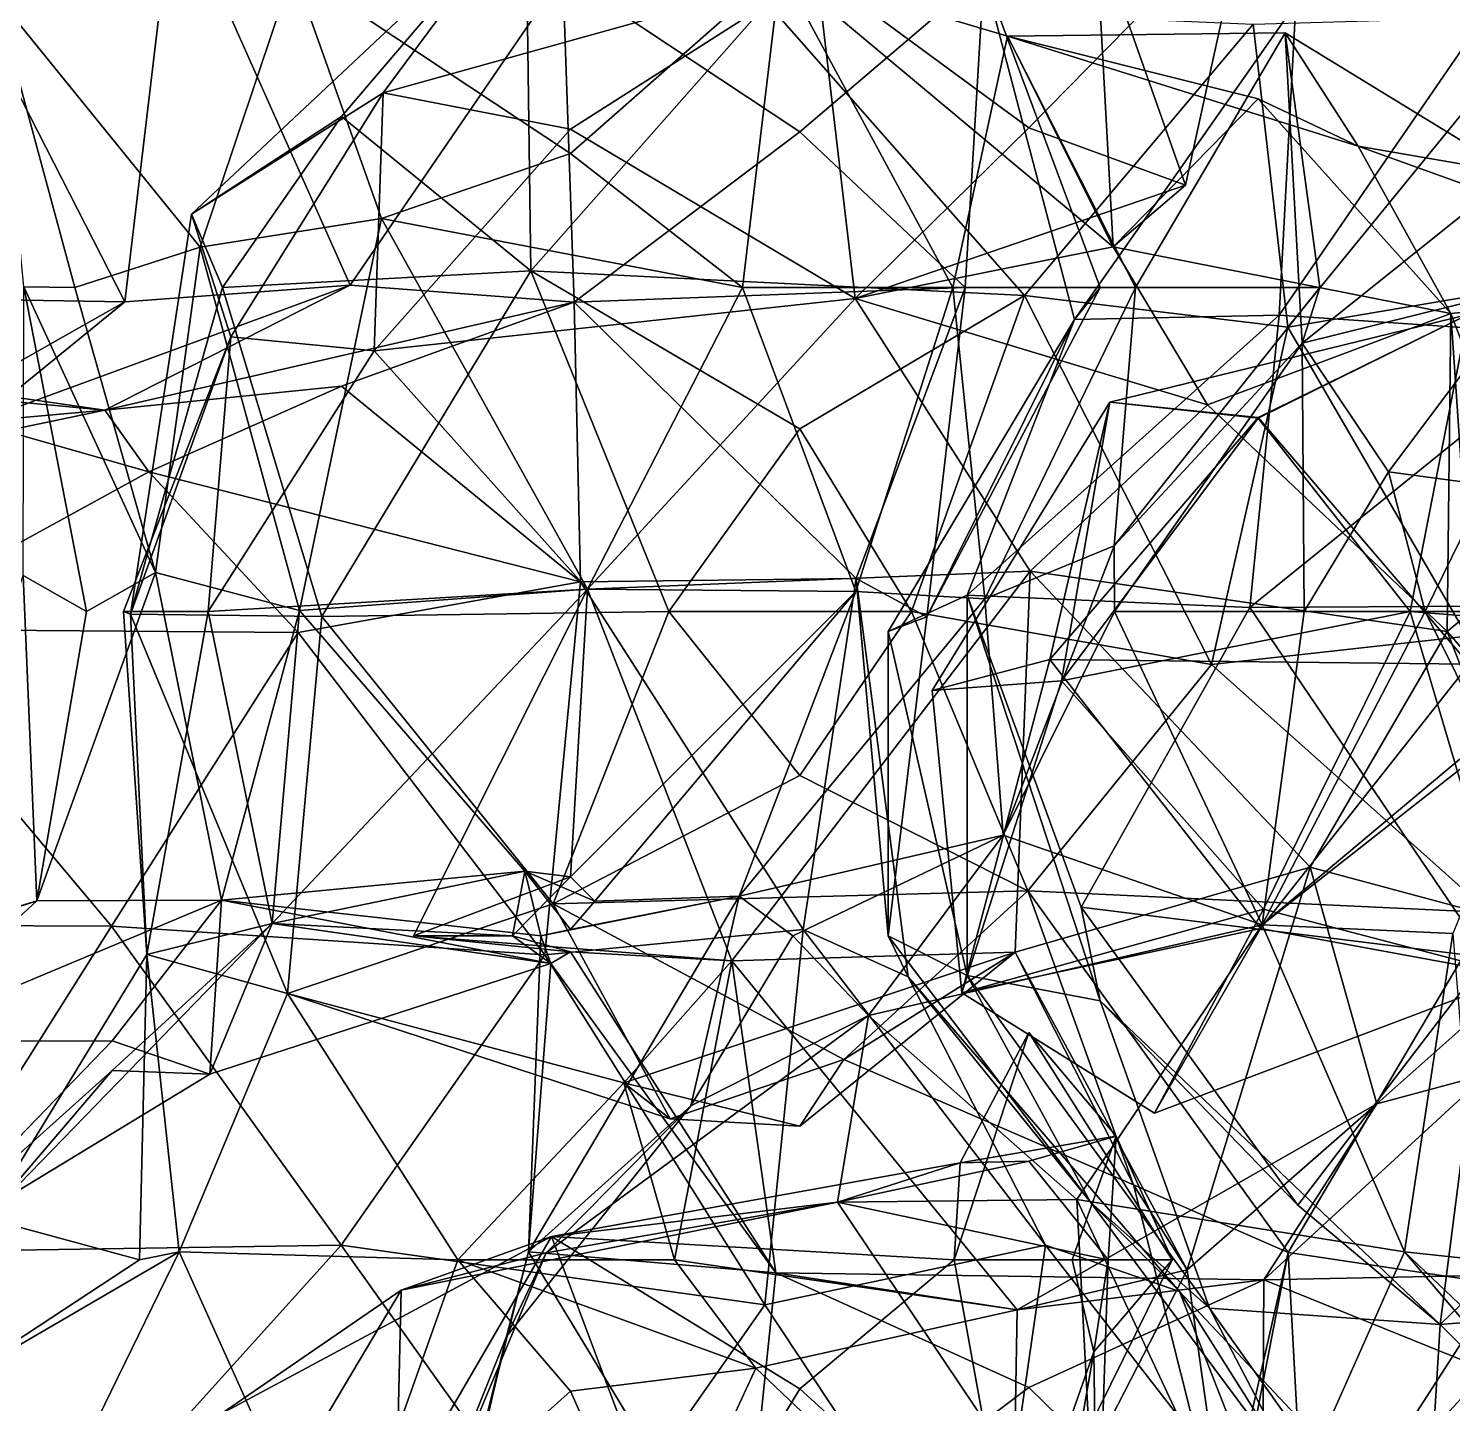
# Model space of a CAD drawing. Extents: x 290034 to 295698, y 4553723 to 4561693.
# Drawn here: x 293859.4 to 293937.7, y 4558845.6 to 4558921.2 of the extents above; entities that cross this region are included whole.
import ezdxf

# ---------------------------------------------------------------- set-up
doc = ezdxf.new("R2010")
doc.units = 0
doc.layers.add('Au_ppm_Pref_-_0_2', color=7, linetype='CONTINUOUS')

msp = doc.modelspace()

# ---------------------------------------------------------------- linework, layer by layer
at = {"layer": 'Au_ppm_Pref_-_0_2'}
for points in [[(293864.684, 4558906.129, 1805.729), (293867.376, 4558928.794, 1800.929), (293854.254, 4558926.525, 1806.249)], [(293864.684, 4558906.129, 1805.729), (293877.067, 4558907.05, 1799.237), (293867.376, 4558928.794, 1800.929)], [(293888.757, 4558924.136, 1799.63), (293867.376, 4558928.794, 1800.929), (293877.067, 4558907.05, 1799.237)], [(293868.341, 4558910.961, 1870.887), (293886.718, 4558928.212, 1870.819), (293876.585, 4558916.319, 1874.02)], [(293878.878, 4558917.632, 1866.236), (293886.718, 4558928.212, 1870.819), (293868.341, 4558910.961, 1870.887)], [(293886.718, 4558928.212, 1870.819), (293886.999, 4558907.844, 1878.371), (293876.585, 4558916.319, 1874.02)], [(293902.732, 4558924.28, 1865.166), (293886.718, 4558928.212, 1870.819), (293878.878, 4558917.632, 1866.236)], [(293899.988, 4558922.552, 1875.652), (293886.999, 4558907.844, 1878.371), (293886.718, 4558928.212, 1870.819)], [(293902.732, 4558924.28, 1865.166), (293914.383, 4558915.702, 1862.021), (293926.352, 4558927.887, 1865.7)], [(293914.383, 4558915.702, 1862.021), (293922.999, 4558912.553, 1859.009), (293926.352, 4558927.887, 1865.7)], [(293922.999, 4558912.553, 1859.009), (293918.065, 4558926.529, 1858.178), (293926.352, 4558927.887, 1865.7)], [(293864.684, 4558906.129, 1805.729), (293854.254, 4558926.525, 1806.249), (293850.112, 4558906.367, 1811.049)], [(293919.019, 4558909.165, 1854.506), (293900.723, 4558924.466, 1852.925), (293918.065, 4558926.529, 1858.178)], [(293919.019, 4558909.165, 1854.506), (293918.065, 4558926.529, 1858.178), (293922.999, 4558912.553, 1859.009)], [(293945.013, 4558904.274, 1816.269), (293942.012, 4558925.589, 1811.254), (293928.146, 4558905.402, 1811.18)], [(293942.012, 4558925.589, 1811.254), (293929.049, 4558922.525, 1804.293), (293928.146, 4558905.402, 1811.18)], [(293868.831, 4558909.133, 1851.908), (293857.578, 4558923.006, 1847.077), (293873.943, 4558924.405, 1854.312)], [(293868.831, 4558909.133, 1851.908), (293873.943, 4558924.405, 1854.312), (293878.794, 4558910.717, 1856.702)], [(293900.723, 4558924.466, 1852.925), (293889.184, 4558914.287, 1855.525), (293873.943, 4558924.405, 1854.312)], [(293873.943, 4558924.405, 1854.312), (293889.184, 4558914.287, 1855.525), (293878.794, 4558910.717, 1856.702)], [(293888.757, 4558924.136, 1799.63), (293877.067, 4558907.05, 1799.237), (293889.389, 4558906.109, 1793.606)], [(293902.732, 4558924.28, 1865.166), (293878.878, 4558917.632, 1866.236), (293889.184, 4558915.618, 1862.049)], [(293911.901, 4558924.105, 1800.574), (293888.757, 4558924.136, 1799.63), (293901.783, 4558915.476, 1796.763)], [(293888.757, 4558924.136, 1799.63), (293889.389, 4558906.109, 1793.606), (293901.783, 4558915.476, 1796.763)], [(293900.723, 4558924.466, 1852.925), (293898.644, 4558906.92, 1857.529), (293889.184, 4558914.287, 1855.525)], [(293902.732, 4558924.28, 1865.166), (293889.184, 4558915.618, 1862.049), (293904.826, 4558906.31, 1859.913)], [(293910.207, 4558906.92, 1852.767), (293898.644, 4558906.92, 1857.529), (293900.723, 4558924.466, 1852.925)], [(293900.723, 4558924.466, 1852.925), (293913.214, 4558920.737, 1849.014), (293910.207, 4558906.92, 1852.767)], [(293919.019, 4558909.165, 1854.506), (293913.214, 4558920.737, 1849.014), (293900.723, 4558924.466, 1852.925)], [(293911.901, 4558924.105, 1800.574), (293901.783, 4558915.476, 1796.763), (293910.879, 4558906.92, 1795.328)], [(293902.732, 4558924.28, 1865.166), (293904.826, 4558906.31, 1859.913), (293914.383, 4558915.702, 1862.021)], [(293911.901, 4558924.105, 1800.574), (293910.879, 4558906.92, 1795.328), (293918.295, 4558906.92, 1799.615)], [(293911.901, 4558924.105, 1800.574), (293918.295, 4558906.92, 1799.615), (293916.889, 4558905.164, 1804.754)], [(293916.889, 4558905.164, 1804.754), (293929.049, 4558922.525, 1804.293), (293911.901, 4558924.105, 1800.574)], [(293868.831, 4558909.133, 1851.908), (293861.936, 4558906.92, 1847.13), (293857.578, 4558923.006, 1847.077)], [(293859.137, 4558906.961, 1841.028), (293857.578, 4558923.006, 1847.077), (293861.936, 4558906.92, 1847.13)], [(293899.988, 4558922.552, 1875.652), (293914.142, 4558906.484, 1876.667), (293886.999, 4558907.844, 1878.371)], [(293899.988, 4558922.552, 1875.652), (293926.716, 4558921.402, 1875.589), (293914.142, 4558906.484, 1876.667)], [(293916.889, 4558905.164, 1804.754), (293928.146, 4558905.402, 1811.18), (293929.049, 4558922.525, 1804.293)], [(293926.716, 4558921.402, 1875.589), (293942.573, 4558921.864, 1882.046), (293928.615, 4558904.75, 1881.558)], [(293928.615, 4558904.75, 1881.558), (293942.573, 4558921.864, 1882.046), (293941.514, 4558906.92, 1887.794)], [(293920.24, 4558906.92, 1845.852), (293910.207, 4558906.92, 1852.767), (293913.214, 4558920.737, 1849.014)], [(293932.476, 4558914.69, 1847.13), (293928.474, 4558920.923, 1841.759), (293913.214, 4558920.737, 1849.014)], [(293913.214, 4558920.737, 1849.014), (293928.474, 4558920.923, 1841.759), (293920.24, 4558906.92, 1845.852)], [(293932.476, 4558914.69, 1847.13), (293913.214, 4558920.737, 1849.014), (293926.982, 4558917.301, 1850.59)], [(293926.982, 4558917.301, 1850.59), (293913.214, 4558920.737, 1849.014), (293919.019, 4558909.165, 1854.506)], [(293914.142, 4558906.484, 1876.667), (293926.716, 4558921.402, 1875.589), (293928.615, 4558904.75, 1881.558)], [(293920.24, 4558906.92, 1845.852), (293928.474, 4558920.923, 1841.759), (293930.371, 4558906.92, 1841.191)], [(293932.476, 4558914.69, 1847.13), (293941.077, 4558913.204, 1841.27), (293928.474, 4558920.923, 1841.759)], [(293928.474, 4558920.923, 1841.759), (293941.077, 4558913.204, 1841.27), (293929.4, 4558903.858, 1837.412)], [(293928.474, 4558920.923, 1841.759), (293929.4, 4558903.858, 1837.412), (293930.371, 4558906.92, 1841.191)], [(293868.341, 4558910.961, 1870.887), (293870.509, 4558904.215, 1865.763), (293878.878, 4558917.632, 1866.236)], [(293878.878, 4558917.632, 1866.236), (293870.509, 4558904.215, 1865.763), (293878.383, 4558903.445, 1861.014)], [(293878.878, 4558917.632, 1866.236), (293878.383, 4558903.445, 1861.014), (293889.184, 4558915.618, 1862.049)], [(293926.982, 4558917.301, 1850.59), (293919.019, 4558909.165, 1854.506), (293937.581, 4558905.498, 1852.309)], [(293932.476, 4558914.69, 1847.13), (293926.982, 4558917.301, 1850.59), (293937.581, 4558905.498, 1852.309)], [(293876.585, 4558916.319, 1874.02), (293870.045, 4558906.92, 1873.97), (293868.341, 4558910.961, 1870.887)], [(293876.585, 4558916.319, 1874.02), (293886.999, 4558907.844, 1878.371), (293870.045, 4558906.92, 1873.97)], [(293889.184, 4558915.618, 1862.049), (293878.383, 4558903.445, 1861.014), (293904.826, 4558906.31, 1859.913)], [(293901.783, 4558915.476, 1796.763), (293889.389, 4558906.109, 1793.606), (293910.879, 4558906.92, 1795.328)], [(293922.999, 4558912.553, 1859.009), (293914.383, 4558915.702, 1862.021), (293904.826, 4558906.31, 1859.913)], [(293953.531, 4558907.102, 1847.293), (293932.476, 4558914.69, 1847.13), (293937.581, 4558905.498, 1852.309)], [(293953.531, 4558907.102, 1847.293), (293941.077, 4558913.204, 1841.27), (293932.476, 4558914.69, 1847.13)], [(293898.644, 4558906.92, 1857.529), (293878.794, 4558910.717, 1856.702), (293889.184, 4558914.287, 1855.525)], [(293941.077, 4558913.204, 1841.27), (293941.752, 4558906.92, 1835.251), (293929.4, 4558903.858, 1837.412)], [(293919.019, 4558909.165, 1854.506), (293922.999, 4558912.553, 1859.009), (293904.826, 4558906.31, 1859.913)], [(293870.045, 4558906.92, 1873.97), (293864.989, 4558888.958, 1871.076), (293868.341, 4558910.961, 1870.887)], [(293868.341, 4558910.961, 1870.887), (293864.989, 4558888.958, 1871.076), (293870.509, 4558904.215, 1865.763)], [(293868.831, 4558909.133, 1851.908), (293878.794, 4558910.717, 1856.702), (293874.285, 4558889.172, 1853.252)], [(293878.794, 4558910.717, 1856.702), (293890.123, 4558890.343, 1859.009), (293874.285, 4558889.172, 1853.252)], [(293878.794, 4558910.717, 1856.702), (293898.644, 4558906.92, 1857.529), (293890.123, 4558890.343, 1859.009)], [(293868.831, 4558909.133, 1851.908), (293866.366, 4558891.251, 1846.313), (293861.936, 4558906.92, 1847.13)], [(293868.831, 4558909.133, 1851.908), (293874.285, 4558889.172, 1853.252), (293866.366, 4558891.251, 1846.313)], [(293919.019, 4558909.165, 1854.506), (293904.826, 4558906.31, 1859.913), (293924.194, 4558900.468, 1858.172)], [(293924.194, 4558900.468, 1858.172), (293937.581, 4558905.498, 1852.309), (293919.019, 4558909.165, 1854.506)], [(293886.999, 4558907.844, 1878.371), (293875.518, 4558888.84, 1877.357), (293870.045, 4558906.92, 1873.97)], [(293886.999, 4558907.844, 1878.371), (293894.588, 4558889.102, 1880.219), (293875.518, 4558888.84, 1877.357)], [(293914.142, 4558906.484, 1876.667), (293901.783, 4558899.155, 1880.178), (293886.999, 4558907.844, 1878.371)], [(293894.588, 4558889.102, 1880.219), (293886.999, 4558907.844, 1878.371), (293901.783, 4558899.155, 1880.178)], [(293864.684, 4558906.129, 1805.729), (293856.592, 4558899.559, 1799.615), (293877.067, 4558907.05, 1799.237)], [(293863.582, 4558900.176, 1794.352), (293877.067, 4558907.05, 1799.237), (293856.592, 4558899.559, 1799.615)], [(293859.137, 4558906.961, 1841.028), (293862.581, 4558889.102, 1841.191), (293859.085, 4558891.093, 1835.824)], [(293862.581, 4558889.102, 1841.191), (293859.137, 4558906.961, 1841.028), (293866.366, 4558891.251, 1846.313)], [(293866.366, 4558891.251, 1846.313), (293859.137, 4558906.961, 1841.028), (293861.936, 4558906.92, 1847.13)], [(293889.389, 4558906.109, 1793.606), (293877.067, 4558907.05, 1799.237), (293863.582, 4558900.176, 1794.352)], [(293870.045, 4558906.92, 1873.97), (293875.518, 4558888.84, 1877.357), (293864.989, 4558888.958, 1871.076)], [(293904.895, 4558890.931, 1793.413), (293910.879, 4558906.92, 1795.328), (293889.389, 4558906.109, 1793.606)], [(293904.875, 4558890.214, 1854.257), (293890.123, 4558890.343, 1859.009), (293898.644, 4558906.92, 1857.529)], [(293910.207, 4558906.92, 1852.767), (293904.875, 4558890.214, 1854.257), (293898.644, 4558906.92, 1857.529)], [(293904.875, 4558890.214, 1854.257), (293910.207, 4558906.92, 1852.767), (293911.963, 4558889.812, 1847.411)], [(293908.764, 4558888.811, 1799.615), (293910.879, 4558906.92, 1795.328), (293904.895, 4558890.931, 1793.413)], [(293918.295, 4558906.92, 1799.615), (293908.764, 4558888.811, 1799.615), (293916.889, 4558905.164, 1804.754)], [(293908.764, 4558888.811, 1799.615), (293918.295, 4558906.92, 1799.615), (293910.879, 4558906.92, 1795.328)], [(293920.24, 4558906.92, 1845.852), (293911.963, 4558889.812, 1847.411), (293910.207, 4558906.92, 1852.767)], [(293920.24, 4558906.92, 1845.852), (293919.07, 4558892.725, 1841.191), (293911.963, 4558889.812, 1847.411)], [(293920.24, 4558906.92, 1845.852), (293930.371, 4558906.92, 1841.191), (293919.07, 4558892.725, 1841.191)], [(293930.371, 4558906.92, 1841.191), (293929.4, 4558903.858, 1837.412), (293919.07, 4558892.725, 1841.191)], [(293941.514, 4558906.92, 1887.794), (293938.473, 4558887.757, 1882.807), (293928.615, 4558904.75, 1881.558)], [(293934.147, 4558896.787, 1835.251), (293929.4, 4558903.858, 1837.412), (293941.752, 4558906.92, 1835.251)], [(293939.581, 4558896.063, 1832.931), (293934.147, 4558896.787, 1835.251), (293941.752, 4558906.92, 1835.251)], [(293953.531, 4558907.102, 1847.293), (293937.581, 4558905.498, 1852.309), (293944.733, 4558886.891, 1847.282)], [(293864.684, 4558906.129, 1805.729), (293850.112, 4558906.367, 1811.049), (293848.545, 4558896.991, 1804.265)], [(293864.684, 4558906.129, 1805.729), (293848.545, 4558896.991, 1804.265), (293856.592, 4558899.559, 1799.615)], [(293889.389, 4558906.109, 1793.606), (293863.582, 4558900.176, 1794.352), (293876.585, 4558901.493, 1789.546)], [(293889.389, 4558906.109, 1793.606), (293876.585, 4558901.493, 1789.546), (293889.725, 4558890.741, 1786.492)], [(293904.826, 4558906.31, 1859.913), (293878.383, 4558903.445, 1861.014), (293890.123, 4558890.343, 1859.009)], [(293889.389, 4558906.109, 1793.606), (293889.725, 4558890.741, 1786.492), (293904.895, 4558890.931, 1793.413)], [(293914.458, 4558891.328, 1860.579), (293904.826, 4558906.31, 1859.913), (293890.123, 4558890.343, 1859.009)], [(293914.142, 4558906.484, 1876.667), (293907.937, 4558889.102, 1879.727), (293901.783, 4558899.155, 1880.178)], [(293904.826, 4558906.31, 1859.913), (293914.458, 4558891.328, 1860.579), (293924.194, 4558900.468, 1858.172)], [(293914.142, 4558906.484, 1876.667), (293924.419, 4558886.205, 1879.001), (293907.937, 4558889.102, 1879.727)], [(293914.142, 4558906.484, 1876.667), (293928.615, 4558904.75, 1881.558), (293924.419, 4558886.205, 1879.001)], [(293908.764, 4558888.811, 1799.615), (293906.649, 4558888.019, 1805.534), (293916.889, 4558905.164, 1804.754)], [(293916.889, 4558905.164, 1804.754), (293906.649, 4558888.019, 1805.534), (293910.993, 4558890.009, 1812.069)], [(293926.53, 4558889.339, 1817.312), (293928.146, 4558905.402, 1811.18), (293910.993, 4558890.009, 1812.069)], [(293916.889, 4558905.164, 1804.754), (293910.993, 4558890.009, 1812.069), (293928.146, 4558905.402, 1811.18)], [(293918.84, 4558900.617, 1924.341), (293938.531, 4558905.436, 1924.341), (293926.982, 4558899.774, 1927.898)], [(293938.531, 4558905.436, 1924.341), (293918.84, 4558900.617, 1924.341), (293926.982, 4558899.746, 1920.793)], [(293937.581, 4558905.498, 1852.309), (293924.194, 4558900.468, 1858.172), (293937.373, 4558888.003, 1858.602)], [(293926.53, 4558889.339, 1817.312), (293945.013, 4558904.274, 1816.269), (293928.146, 4558905.402, 1811.18)], [(293938.531, 4558905.436, 1924.341), (293938.582, 4558886.222, 1928.85), (293926.982, 4558899.774, 1927.898)], [(293938.531, 4558905.436, 1924.341), (293926.982, 4558899.746, 1920.793), (293935.345, 4558889.102, 1920.399)], [(293950.567, 4558887.877, 1924.341), (293938.531, 4558905.436, 1924.341), (293935.345, 4558889.102, 1920.399)], [(293937.581, 4558905.498, 1852.309), (293937.373, 4558888.003, 1858.602), (293938.704, 4558889.102, 1853.069)], [(293938.704, 4558889.102, 1853.069), (293944.733, 4558886.891, 1847.282), (293937.581, 4558905.498, 1852.309)], [(293869.27, 4558889.102, 1861.5), (293870.509, 4558904.215, 1865.763), (293864.605, 4558889.102, 1864.948)], [(293864.605, 4558889.102, 1864.948), (293870.509, 4558904.215, 1865.763), (293864.989, 4558888.958, 1871.076)], [(293878.383, 4558903.445, 1861.014), (293870.509, 4558904.215, 1865.763), (293869.27, 4558889.102, 1861.5)], [(293928.615, 4558904.75, 1881.558), (293938.473, 4558887.757, 1882.807), (293924.419, 4558886.205, 1879.001)], [(293926.53, 4558889.339, 1817.312), (293939.556, 4558889.408, 1823.068), (293945.013, 4558904.274, 1816.269)], [(293851.386, 4558897.627, 1796.518), (293837.766, 4558903.873, 1793.62), (293863.582, 4558900.176, 1794.352)], [(293863.582, 4558900.176, 1794.352), (293837.766, 4558903.873, 1793.62), (293849.483, 4558901.497, 1788.269)], [(293869.27, 4558889.102, 1861.5), (293890.123, 4558890.343, 1859.009), (293878.383, 4558903.445, 1861.014)], [(293919.07, 4558892.725, 1841.191), (293929.4, 4558903.858, 1837.412), (293919.095, 4558889.102, 1837.473)], [(293929.519, 4558889.102, 1835.251), (293919.095, 4558889.102, 1837.473), (293929.4, 4558903.858, 1837.412)], [(293929.519, 4558889.102, 1835.251), (293929.4, 4558903.858, 1837.412), (293934.147, 4558896.787, 1835.251)], [(293866.007, 4558896.79, 1787.834), (293863.582, 4558900.176, 1794.352), (293849.483, 4558901.497, 1788.269)], [(293849.483, 4558901.497, 1788.269), (293850.221, 4558888.132, 1782.203), (293866.007, 4558896.79, 1787.834)], [(293863.582, 4558900.176, 1794.352), (293866.007, 4558896.79, 1787.834), (293876.585, 4558901.493, 1789.546)], [(293876.585, 4558901.493, 1789.546), (293866.007, 4558896.79, 1787.834), (293889.725, 4558890.741, 1786.492)], [(293909.068, 4558884.772, 1924.341), (293918.84, 4558900.617, 1924.341), (293915.53, 4558886.477, 1928.865)], [(293918.84, 4558900.617, 1924.341), (293909.068, 4558884.772, 1924.341), (293916.168, 4558885.308, 1920.509)], [(293937.373, 4558888.003, 1858.602), (293924.194, 4558900.468, 1858.172), (293914.458, 4558891.328, 1860.579)], [(293918.84, 4558900.617, 1924.341), (293926.982, 4558899.774, 1927.898), (293915.53, 4558886.477, 1928.865)], [(293918.84, 4558900.617, 1924.341), (293916.168, 4558885.308, 1920.509), (293926.982, 4558899.746, 1920.793)], [(293856.592, 4558899.559, 1799.615), (293851.386, 4558897.627, 1796.518), (293863.582, 4558900.176, 1794.352)], [(293938.582, 4558886.222, 1928.85), (293915.53, 4558886.477, 1928.865), (293926.982, 4558899.774, 1927.898)], [(293926.982, 4558899.746, 1920.793), (293916.168, 4558885.308, 1920.509), (293935.345, 4558889.102, 1920.399)], [(293901.783, 4558899.155, 1880.178), (293907.937, 4558889.102, 1879.727), (293894.588, 4558889.102, 1880.219)], [(293866.007, 4558896.79, 1787.834), (293850.221, 4558888.132, 1782.203), (293874.206, 4558887.953, 1783.302)], [(293874.206, 4558887.953, 1783.302), (293889.725, 4558890.741, 1786.492), (293866.007, 4558896.79, 1787.834)], [(293934.147, 4558896.787, 1835.251), (293936.168, 4558889.102, 1833.643), (293929.519, 4558889.102, 1835.251)], [(293934.147, 4558896.787, 1835.251), (293939.581, 4558896.063, 1832.931), (293936.168, 4558889.102, 1833.643)], [(293939.581, 4558896.063, 1832.931), (293947.803, 4558889.102, 1829.312), (293936.168, 4558889.102, 1833.643)], [(293912.969, 4558876.813, 1840.014), (293911.963, 4558889.812, 1847.411), (293919.07, 4558892.725, 1841.191)], [(293912.969, 4558876.813, 1840.014), (293919.07, 4558892.725, 1841.191), (293919.095, 4558889.102, 1837.473)], [(293859.085, 4558891.093, 1835.824), (293859.845, 4558873.204, 1842.187), (293852.348, 4558870.756, 1835.263)], [(293859.845, 4558873.204, 1842.187), (293859.085, 4558891.093, 1835.824), (293862.581, 4558889.102, 1841.191)], [(293870.005, 4558873.249, 1848.039), (293859.845, 4558873.204, 1842.187), (293866.366, 4558891.251, 1846.313)], [(293866.366, 4558891.251, 1846.313), (293859.845, 4558873.204, 1842.187), (293862.581, 4558889.102, 1841.191)], [(293866.366, 4558891.251, 1846.313), (293874.285, 4558889.172, 1853.252), (293870.005, 4558873.249, 1848.039)], [(293904.895, 4558890.931, 1793.413), (293889.725, 4558890.741, 1786.492), (293901.971, 4558871.635, 1787.525)], [(293898.044, 4558869.909, 1860.313), (293914.458, 4558891.328, 1860.579), (293890.123, 4558890.343, 1859.009)], [(293898.044, 4558869.909, 1860.313), (293913.623, 4558870.387, 1864.021), (293914.458, 4558891.328, 1860.579)], [(293904.895, 4558890.931, 1793.413), (293901.971, 4558871.635, 1787.525), (293907.753, 4558869.02, 1793.676)], [(293906.655, 4558871.285, 1799.709), (293908.764, 4558888.811, 1799.615), (293904.895, 4558890.931, 1793.413)], [(293907.753, 4558869.02, 1793.676), (293906.655, 4558871.285, 1799.709), (293904.895, 4558890.931, 1793.413)], [(293914.458, 4558891.328, 1860.579), (293913.623, 4558870.387, 1864.021), (293929.85, 4558875.055, 1861.618)], [(293929.85, 4558875.055, 1861.618), (293937.373, 4558888.003, 1858.602), (293914.458, 4558891.328, 1860.579)], [(293890.123, 4558890.343, 1859.009), (293869.27, 4558889.102, 1861.5), (293872.78, 4558871.962, 1859.347)], [(293890.123, 4558890.343, 1859.009), (293872.78, 4558871.962, 1859.347), (293874.285, 4558889.172, 1853.252)], [(293887.767, 4558870.236, 1782.815), (293889.725, 4558890.741, 1786.492), (293874.206, 4558887.953, 1783.302)], [(293880.545, 4558871.285, 1859.009), (293898.044, 4558869.909, 1860.313), (293890.123, 4558890.343, 1859.009)], [(293880.545, 4558871.285, 1859.009), (293890.123, 4558890.343, 1859.009), (293889.184, 4558874.532, 1854.152)], [(293901.971, 4558871.635, 1787.525), (293889.725, 4558890.741, 1786.492), (293887.767, 4558870.236, 1782.815)], [(293904.875, 4558890.214, 1854.257), (293889.184, 4558874.532, 1854.152), (293890.123, 4558890.343, 1859.009)], [(293904.875, 4558890.214, 1854.257), (293890.529, 4558873.187, 1853.069), (293889.184, 4558874.532, 1854.152)], [(293890.529, 4558873.187, 1853.069), (293904.875, 4558890.214, 1854.257), (293898.459, 4558873.469, 1847.162)], [(293911.963, 4558889.812, 1847.411), (293898.459, 4558873.469, 1847.162), (293904.875, 4558890.214, 1854.257)], [(293912.969, 4558876.813, 1840.014), (293898.459, 4558873.469, 1847.162), (293911.963, 4558889.812, 1847.411)], [(293910.988, 4558869.099, 1806.709), (293910.993, 4558890.009, 1812.069), (293906.649, 4558888.019, 1805.534)], [(293910.988, 4558869.099, 1806.709), (293918.296, 4558867.714, 1811.494), (293910.993, 4558890.009, 1812.069)], [(293926.53, 4558889.339, 1817.312), (293910.993, 4558890.009, 1812.069), (293917.255, 4558872.862, 1816.694)], [(293918.296, 4558867.714, 1811.494), (293917.255, 4558872.862, 1816.694), (293910.993, 4558890.009, 1812.069)], [(293917.255, 4558872.862, 1816.694), (293939.57, 4558870.085, 1818.491), (293926.53, 4558889.339, 1817.312)], [(293939.57, 4558870.085, 1818.491), (293939.556, 4558889.408, 1823.068), (293926.53, 4558889.339, 1817.312)], [(293869.27, 4558889.102, 1861.5), (293864.605, 4558889.102, 1864.948), (293865.884, 4558870.249, 1864.92)], [(293865.884, 4558870.249, 1864.92), (293864.605, 4558889.102, 1864.948), (293864.989, 4558888.958, 1871.076)], [(293864.989, 4558888.958, 1871.076), (293875.518, 4558888.84, 1877.357), (293873.623, 4558868.119, 1872.138)], [(293864.989, 4558888.958, 1871.076), (293873.623, 4558868.119, 1872.138), (293865.884, 4558870.249, 1864.92)], [(293865.884, 4558870.249, 1864.92), (293872.78, 4558871.962, 1859.347), (293869.27, 4558889.102, 1861.5)], [(293886.672, 4558874.838, 1853.069), (293870.005, 4558873.249, 1848.039), (293874.285, 4558889.172, 1853.252)], [(293886.672, 4558874.838, 1853.069), (293874.285, 4558889.172, 1853.252), (293872.78, 4558871.962, 1859.347)], [(293873.623, 4558868.119, 1872.138), (293875.518, 4558888.84, 1877.357), (293888.235, 4558873.032, 1876.509)], [(293888.235, 4558873.032, 1876.509), (293875.518, 4558888.84, 1877.357), (293894.588, 4558889.102, 1880.219)], [(293888.235, 4558873.032, 1876.509), (293894.588, 4558889.102, 1880.219), (293901.783, 4558880.101, 1879.827)], [(293901.783, 4558880.101, 1879.827), (293894.588, 4558889.102, 1880.219), (293907.937, 4558889.102, 1879.727)], [(293914.328, 4558873.749, 1876.304), (293901.783, 4558880.101, 1879.827), (293907.937, 4558889.102, 1879.727)], [(293906.655, 4558871.285, 1799.709), (293906.649, 4558888.019, 1805.534), (293908.764, 4558888.811, 1799.615)], [(293914.328, 4558873.749, 1876.304), (293907.937, 4558889.102, 1879.727), (293924.419, 4558886.205, 1879.001)], [(293912.969, 4558876.813, 1840.014), (293919.095, 4558889.102, 1837.473), (293927.212, 4558871.877, 1833.991)], [(293935.345, 4558889.102, 1920.399), (293916.168, 4558885.308, 1920.509), (293927.288, 4558872.743, 1920.533)], [(293929.519, 4558889.102, 1835.251), (293927.212, 4558871.877, 1833.991), (293919.095, 4558889.102, 1837.473)], [(293929.519, 4558889.102, 1835.251), (293936.168, 4558889.102, 1833.643), (293927.212, 4558871.877, 1833.991)], [(293936.168, 4558889.102, 1833.643), (293939.581, 4558882.25, 1832.967), (293927.212, 4558871.877, 1833.991)], [(293941.267, 4558869.076, 1924.193), (293935.345, 4558889.102, 1920.399), (293927.288, 4558872.743, 1920.533)], [(293950.567, 4558887.877, 1924.341), (293935.345, 4558889.102, 1920.399), (293941.267, 4558869.076, 1924.193)], [(293939.581, 4558882.25, 1832.967), (293936.168, 4558889.102, 1833.643), (293947.803, 4558889.102, 1829.312)], [(293938.704, 4558889.102, 1853.069), (293937.373, 4558888.003, 1858.602), (293945.114, 4558879.11, 1853.069)], [(293850.221, 4558888.132, 1782.203), (293838.152, 4558871.923, 1779.598), (293863.955, 4558871.809, 1781.741)], [(293874.206, 4558887.953, 1783.302), (293850.221, 4558888.132, 1782.203), (293863.955, 4558871.809, 1781.741)], [(293887.767, 4558870.236, 1782.815), (293874.206, 4558887.953, 1783.302), (293863.955, 4558871.809, 1781.741)], [(293906.649, 4558888.019, 1805.534), (293906.655, 4558871.285, 1799.709), (293910.988, 4558869.099, 1806.709)], [(293943.903, 4558871.285, 1857.529), (293937.373, 4558888.003, 1858.602), (293929.85, 4558875.055, 1861.618)], [(293943.903, 4558871.285, 1857.529), (293945.114, 4558879.11, 1853.069), (293937.373, 4558888.003, 1858.602)], [(293924.419, 4558886.205, 1879.001), (293938.473, 4558887.757, 1882.807), (293939.678, 4558872.572, 1876.598)], [(293909.068, 4558884.772, 1924.341), (293915.53, 4558886.477, 1928.865), (293910.702, 4558868.14, 1924.245)], [(293915.53, 4558886.477, 1928.865), (293927.119, 4558871.686, 1930.321), (293910.702, 4558868.14, 1924.245)], [(293914.328, 4558873.749, 1876.304), (293924.419, 4558886.205, 1879.001), (293939.678, 4558872.572, 1876.598)], [(293915.53, 4558886.477, 1928.865), (293938.582, 4558886.222, 1928.85), (293927.119, 4558871.686, 1930.321)], [(293941.267, 4558869.076, 1924.193), (293927.119, 4558871.686, 1930.321), (293938.582, 4558886.222, 1928.85)], [(293909.068, 4558884.772, 1924.341), (293910.702, 4558868.14, 1924.245), (293916.168, 4558885.308, 1920.509)], [(293927.288, 4558872.743, 1920.533), (293916.168, 4558885.308, 1920.509), (293910.702, 4558868.14, 1924.245)], [(293942.983, 4558884.291, 1835.251), (293937.695, 4558871.412, 1841.229), (293927.212, 4558871.877, 1833.991)], [(293939.581, 4558882.25, 1832.967), (293942.983, 4558884.291, 1835.251), (293927.212, 4558871.877, 1833.991)], [(293914.328, 4558873.749, 1876.304), (293888.235, 4558873.032, 1876.509), (293901.783, 4558880.101, 1879.827)], [(293912.969, 4558876.813, 1840.014), (293901.413, 4558871.285, 1841.191), (293898.459, 4558873.469, 1847.162)], [(293912.969, 4558876.813, 1840.014), (293905.574, 4558866.902, 1835.548), (293901.413, 4558871.285, 1841.191)], [(293912.969, 4558876.813, 1840.014), (293927.212, 4558871.877, 1833.991), (293905.574, 4558866.902, 1835.548)], [(293886.672, 4558874.838, 1853.069), (293887.556, 4558871.285, 1852.302), (293870.005, 4558873.249, 1848.039)], [(293886.672, 4558874.838, 1853.069), (293872.78, 4558871.962, 1859.347), (293885.999, 4558871.285, 1854.571)], [(293880.545, 4558871.285, 1859.009), (293889.184, 4558874.532, 1854.152), (293885.999, 4558871.285, 1854.571)], [(293886.672, 4558874.838, 1853.069), (293885.999, 4558871.285, 1854.571), (293889.184, 4558874.532, 1854.152)], [(293890.529, 4558873.187, 1853.069), (293886.672, 4558874.838, 1853.069), (293889.184, 4558874.532, 1854.152)], [(293890.529, 4558873.187, 1853.069), (293889.184, 4558871.624, 1852.956), (293886.672, 4558874.838, 1853.069)], [(293886.672, 4558874.838, 1853.069), (293889.184, 4558871.624, 1852.956), (293887.556, 4558871.285, 1852.302)], [(293923.083, 4558852.916, 1864.417), (293929.85, 4558875.055, 1861.618), (293913.623, 4558870.387, 1864.021)], [(293933.51, 4558862.052, 1859.009), (293929.85, 4558875.055, 1861.618), (293923.083, 4558852.916, 1864.417)], [(293933.51, 4558862.052, 1859.009), (293943.903, 4558871.285, 1857.529), (293929.85, 4558875.055, 1861.618)], [(293914.328, 4558873.749, 1876.304), (293904.206, 4558864.477, 1872.015), (293888.235, 4558873.032, 1876.509)], [(293914.328, 4558873.749, 1876.304), (293920.128, 4558857.596, 1870.887), (293904.206, 4558864.477, 1872.015)], [(293914.328, 4558873.749, 1876.304), (293928.634, 4558853.864, 1876.276), (293920.128, 4558857.596, 1870.887)], [(293914.328, 4558873.749, 1876.304), (293939.678, 4558872.572, 1876.598), (293928.634, 4558853.864, 1876.276)], [(293851.478, 4558865.487, 1846.7), (293838.506, 4558866.661, 1841.278), (293859.845, 4558873.204, 1842.187)], [(293852.348, 4558870.756, 1835.263), (293859.845, 4558873.204, 1842.187), (293838.506, 4558866.661, 1841.278)], [(293863.986, 4558865.514, 1851.146), (293851.478, 4558865.487, 1846.7), (293870.005, 4558873.249, 1848.039)], [(293870.005, 4558873.249, 1848.039), (293851.478, 4558865.487, 1846.7), (293859.845, 4558873.204, 1842.187)], [(293869.364, 4558863.679, 1853.069), (293863.986, 4558865.514, 1851.146), (293870.005, 4558873.249, 1848.039)], [(293888.103, 4558869.756, 1853.069), (293869.364, 4558863.679, 1853.069), (293870.005, 4558873.249, 1848.039)], [(293888.103, 4558869.756, 1853.069), (293870.005, 4558873.249, 1848.039), (293887.556, 4558871.285, 1852.302)], [(293888.235, 4558873.032, 1876.509), (293894.661, 4558861.212, 1870.887), (293873.623, 4558868.119, 1872.138)], [(293887.556, 4558871.285, 1852.302), (293898.459, 4558873.469, 1847.162), (293886.88, 4558853.904, 1847.093)], [(293898.459, 4558873.469, 1847.162), (293895.797, 4558861.933, 1841.191), (293886.88, 4558853.904, 1847.093)], [(293887.556, 4558871.285, 1852.302), (293889.184, 4558871.624, 1852.956), (293898.459, 4558873.469, 1847.162)], [(293888.235, 4558873.032, 1876.509), (293904.206, 4558864.477, 1872.015), (293894.661, 4558861.212, 1870.887)], [(293889.184, 4558871.624, 1852.956), (293890.529, 4558873.187, 1853.069), (293898.459, 4558873.469, 1847.162)], [(293901.413, 4558871.285, 1841.191), (293895.797, 4558861.933, 1841.191), (293898.459, 4558873.469, 1847.162)], [(293921.281, 4558861.529, 1924.341), (293927.288, 4558872.743, 1920.533), (293910.702, 4558868.14, 1924.245)], [(293929.162, 4558856.48, 1816.836), (293939.57, 4558870.085, 1818.491), (293917.255, 4558872.862, 1816.694)], [(293917.255, 4558872.862, 1816.694), (293918.296, 4558867.714, 1811.494), (293929.162, 4558856.48, 1816.836)], [(293921.281, 4558861.529, 1924.341), (293941.267, 4558869.076, 1924.193), (293927.288, 4558872.743, 1920.533)], [(293928.634, 4558853.864, 1876.276), (293939.678, 4558872.572, 1876.598), (293940.232, 4558852.133, 1882.015)], [(293863.955, 4558871.809, 1781.741), (293838.152, 4558871.923, 1779.598), (293852.64, 4558853.907, 1780.821)], [(293863.955, 4558871.809, 1781.741), (293852.64, 4558853.907, 1780.821), (293876.579, 4558854.269, 1782.745)], [(293857.049, 4558855.756, 1859.835), (293872.78, 4558871.962, 1859.347), (293865.884, 4558870.249, 1864.92)], [(293863.986, 4558863.868, 1855.542), (293872.78, 4558871.962, 1859.347), (293857.049, 4558855.756, 1859.835)], [(293887.767, 4558870.236, 1782.815), (293863.955, 4558871.809, 1781.741), (293876.579, 4558854.269, 1782.745)], [(293872.78, 4558871.962, 1859.347), (293863.986, 4558863.868, 1855.542), (293869.364, 4558863.679, 1853.069)], [(293888.103, 4558869.756, 1853.069), (293872.78, 4558871.962, 1859.347), (293869.364, 4558863.679, 1853.069)], [(293888.103, 4558869.756, 1853.069), (293885.999, 4558871.285, 1854.571), (293872.78, 4558871.962, 1859.347)], [(293899.861, 4558851, 1783.526), (293901.971, 4558871.635, 1787.525), (293887.767, 4558870.236, 1782.815)], [(293915.296, 4558854.28, 1787.502), (293901.971, 4558871.635, 1787.525), (293899.861, 4558851, 1783.526)], [(293907.753, 4558869.02, 1793.676), (293901.971, 4558871.635, 1787.525), (293915.296, 4558854.28, 1787.502)], [(293927.212, 4558871.877, 1833.991), (293917.021, 4558856.794, 1832.898), (293905.574, 4558866.902, 1835.548)], [(293921.281, 4558861.529, 1924.341), (293910.702, 4558868.14, 1924.245), (293927.119, 4558871.686, 1930.321)], [(293927.212, 4558871.877, 1833.991), (293935.035, 4558853.904, 1836.156), (293917.021, 4558856.794, 1832.898)], [(293941.267, 4558869.076, 1924.193), (293921.281, 4558861.529, 1924.341), (293927.119, 4558871.686, 1930.321)], [(293937.695, 4558871.412, 1841.229), (293935.035, 4558853.904, 1836.156), (293927.212, 4558871.877, 1833.991)], [(293937.695, 4558871.412, 1841.229), (293939.144, 4558853.467, 1841.191), (293935.035, 4558853.904, 1836.156)], [(293880.545, 4558871.285, 1859.009), (293885.999, 4558871.285, 1854.571), (293889.184, 4558870.407, 1853.362)], [(293880.545, 4558871.285, 1859.009), (293889.184, 4558870.407, 1853.362), (293898.044, 4558869.909, 1860.313)], [(293888.103, 4558869.756, 1853.069), (293889.184, 4558870.407, 1853.362), (293885.999, 4558871.285, 1854.571)], [(293888.103, 4558869.756, 1853.069), (293887.556, 4558871.285, 1852.302), (293886.88, 4558853.904, 1847.093)], [(293901.413, 4558871.285, 1841.191), (293905.574, 4558866.902, 1835.548), (293895.797, 4558861.933, 1841.191)], [(293910.988, 4558869.099, 1806.709), (293906.655, 4558871.285, 1799.709), (293917.767, 4558856.644, 1799.669)], [(293907.753, 4558869.02, 1793.676), (293917.767, 4558856.644, 1799.669), (293906.655, 4558871.285, 1799.709)], [(293933.51, 4558862.052, 1859.009), (293939.581, 4558863.674, 1855.606), (293943.903, 4558871.285, 1857.529)], [(293865.483, 4558853.467, 1864.948), (293857.049, 4558855.756, 1859.835), (293865.884, 4558870.249, 1864.92)], [(293865.884, 4558870.249, 1864.92), (293867.671, 4558853.917, 1869.3), (293865.483, 4558853.467, 1864.948)], [(293873.623, 4558868.119, 1872.138), (293867.671, 4558853.917, 1869.3), (293865.884, 4558870.249, 1864.92)], [(293887.767, 4558870.236, 1782.815), (293876.579, 4558854.269, 1782.745), (293899.861, 4558851, 1783.526)], [(293889.184, 4558870.407, 1853.362), (293888.103, 4558869.756, 1853.069), (293900.476, 4558852.747, 1853.257)], [(293898.044, 4558869.909, 1860.313), (293889.184, 4558870.407, 1853.362), (293900.476, 4558852.747, 1853.257)], [(293898.044, 4558869.909, 1860.313), (293892.116, 4558863.194, 1866.263), (293913.623, 4558870.387, 1864.021)], [(293901.783, 4558860.815, 1867.397), (293913.623, 4558870.387, 1864.021), (293892.116, 4558863.194, 1866.263)], [(293898.044, 4558869.909, 1860.313), (293894.905, 4558853.467, 1861.705), (293892.116, 4558863.194, 1866.263)], [(293898.044, 4558869.909, 1860.313), (293913.731, 4558850.714, 1858.62), (293894.905, 4558853.467, 1861.705)], [(293898.044, 4558869.909, 1860.313), (293900.476, 4558852.747, 1853.257), (293913.731, 4558850.714, 1858.62)], [(293904.206, 4558864.477, 1872.015), (293913.623, 4558870.387, 1864.021), (293901.783, 4558860.815, 1867.397)], [(293920.128, 4558857.596, 1870.887), (293913.623, 4558870.387, 1864.021), (293904.206, 4558864.477, 1872.015)], [(293920.128, 4558857.596, 1870.887), (293923.083, 4558852.916, 1864.417), (293913.623, 4558870.387, 1864.021)], [(293939.57, 4558870.085, 1818.491), (293929.162, 4558856.48, 1816.836), (293936.984, 4558849.915, 1812.578)], [(293939.57, 4558870.085, 1818.491), (293936.984, 4558849.915, 1812.578), (293952.18, 4558864.602, 1813.722)], [(293888.103, 4558869.756, 1853.069), (293886.88, 4558853.904, 1847.093), (293900.476, 4558852.747, 1853.257)], [(293907.753, 4558869.02, 1793.676), (293922.664, 4558851.725, 1793.676), (293917.767, 4558856.644, 1799.669)], [(293907.753, 4558869.02, 1793.676), (293915.296, 4558854.28, 1787.502), (293922.664, 4558851.725, 1793.676)], [(293910.988, 4558869.099, 1806.709), (293924.315, 4558850.813, 1806.788), (293918.296, 4558867.714, 1811.494)], [(293910.988, 4558869.099, 1806.709), (293917.767, 4558856.644, 1799.669), (293924.315, 4558850.813, 1806.788)], [(293867.671, 4558853.917, 1869.3), (293873.623, 4558868.119, 1872.138), (293882.982, 4558853.467, 1865.913)], [(293894.661, 4558861.212, 1870.887), (293892.116, 4558863.194, 1866.263), (293873.623, 4558868.119, 1872.138)], [(293873.623, 4558868.119, 1872.138), (293892.116, 4558863.194, 1866.263), (293882.982, 4558853.467, 1865.913)], [(293936.984, 4558849.915, 1812.578), (293929.162, 4558856.48, 1816.836), (293918.296, 4558867.714, 1811.494)], [(293918.296, 4558867.714, 1811.494), (293924.315, 4558850.813, 1806.788), (293936.984, 4558849.915, 1812.578)], [(293887.846, 4558853.853, 1835.136), (293895.797, 4558861.933, 1841.191), (293905.574, 4558866.902, 1835.548)], [(293887.846, 4558853.853, 1835.136), (293905.574, 4558866.902, 1835.548), (293903.854, 4558856.644, 1828.933)], [(293903.854, 4558856.644, 1828.933), (293905.574, 4558866.902, 1835.548), (293917.021, 4558856.794, 1832.898)], [(293914.383, 4558865.959, 1819.209), (293910.282, 4558853.467, 1821.44), (293910.61, 4558858.802, 1823.373)], [(293914.383, 4558865.959, 1819.209), (293922.263, 4558853.467, 1819.658), (293910.282, 4558853.467, 1821.44)], [(293914.383, 4558865.959, 1819.209), (293910.61, 4558858.802, 1823.373), (293919.185, 4558860.258, 1823.373)], [(293914.383, 4558865.959, 1819.209), (293919.185, 4558860.258, 1823.373), (293922.263, 4558853.467, 1819.658)], [(293863.986, 4558865.514, 1851.146), (293852.03, 4558853.148, 1853.053), (293851.478, 4558865.487, 1846.7)], [(293863.986, 4558865.514, 1851.146), (293869.364, 4558863.679, 1853.069), (293852.03, 4558853.148, 1853.053)], [(293904.206, 4558864.477, 1872.015), (293901.783, 4558860.815, 1867.397), (293894.661, 4558861.212, 1870.887)], [(293952.18, 4558864.602, 1813.722), (293936.984, 4558849.915, 1812.578), (293967.065, 4558852.362, 1811.513)], [(293857.049, 4558855.756, 1859.835), (293852.03, 4558853.148, 1853.053), (293863.986, 4558863.868, 1855.542)], [(293869.364, 4558863.679, 1853.069), (293863.986, 4558863.868, 1855.542), (293852.03, 4558853.148, 1853.053)], [(293927.3, 4558852.373, 1853.273), (293950.969, 4558852.846, 1854.689), (293939.581, 4558863.674, 1855.606)], [(293927.3, 4558852.373, 1853.273), (293939.581, 4558863.674, 1855.606), (293933.51, 4558862.052, 1859.009)], [(293892.116, 4558863.194, 1866.263), (293894.905, 4558853.467, 1861.705), (293882.982, 4558853.467, 1865.913)], [(293894.661, 4558861.212, 1870.887), (293901.783, 4558860.815, 1867.397), (293892.116, 4558863.194, 1866.263)], [(293927.3, 4558852.373, 1853.273), (293933.51, 4558862.052, 1859.009), (293913.731, 4558850.714, 1858.62)], [(293913.731, 4558850.714, 1858.62), (293933.51, 4558862.052, 1859.009), (293923.083, 4558852.916, 1864.417)], [(293886.88, 4558853.904, 1847.093), (293895.797, 4558861.933, 1841.191), (293885.656, 4558849.262, 1841.191)], [(293885.656, 4558849.262, 1841.191), (293895.797, 4558861.933, 1841.191), (293887.846, 4558853.853, 1835.136)], [(293919.185, 4558860.258, 1823.373), (293910.61, 4558858.802, 1823.373), (293914.383, 4558858.888, 1825.18)], [(293919.185, 4558860.258, 1823.373), (293914.383, 4558858.888, 1825.18), (293918.74, 4558853.467, 1825.427)], [(293922.263, 4558853.467, 1819.658), (293919.185, 4558860.258, 1823.373), (293916.766, 4558853.467, 1823.373)], [(293916.766, 4558853.467, 1823.373), (293919.185, 4558860.258, 1823.373), (293918.74, 4558853.467, 1825.427)], [(293903.854, 4558856.644, 1828.933), (293914.383, 4558858.888, 1825.18), (293910.61, 4558858.802, 1823.373)], [(293918.74, 4558853.467, 1825.427), (293914.383, 4558858.888, 1825.18), (293903.854, 4558856.644, 1828.933)], [(293903.854, 4558856.644, 1828.933), (293910.61, 4558858.802, 1823.373), (293888.139, 4558854.754, 1822.981)], [(293910.61, 4558858.802, 1823.373), (293910.282, 4558853.467, 1821.44), (293888.139, 4558854.754, 1822.981)], [(293920.128, 4558857.596, 1870.887), (293928.634, 4558853.864, 1876.276), (293925.331, 4558836.853, 1870.938)], [(293920.128, 4558857.596, 1870.887), (293925.331, 4558836.853, 1870.938), (293923.083, 4558852.916, 1864.417)], [(293887.846, 4558853.853, 1835.136), (293903.854, 4558856.644, 1828.933), (293879.882, 4558851.804, 1828.49)], [(293903.854, 4558856.644, 1828.933), (293888.139, 4558854.754, 1822.981), (293879.882, 4558851.804, 1828.49)], [(293917.021, 4558856.794, 1832.898), (293918.142, 4558835.373, 1828.928), (293903.854, 4558856.644, 1828.933)], [(293903.854, 4558856.644, 1828.933), (293918.142, 4558835.373, 1828.928), (293918.74, 4558853.467, 1825.427)], [(293935.035, 4558853.904, 1836.156), (293926.922, 4558835.629, 1835.26), (293917.021, 4558856.794, 1832.898)], [(293917.021, 4558856.794, 1832.898), (293926.922, 4558835.629, 1835.26), (293918.142, 4558835.373, 1828.928)], [(293929.52, 4558840.859, 1800.357), (293924.315, 4558850.813, 1806.788), (293917.767, 4558856.644, 1799.669)], [(293929.52, 4558840.859, 1800.357), (293917.767, 4558856.644, 1799.669), (293922.664, 4558851.725, 1793.676)], [(293857.049, 4558855.756, 1859.835), (293865.483, 4558853.467, 1864.948), (293854.33, 4558846.145, 1863.895)], [(293876.579, 4558854.269, 1782.745), (293852.64, 4558853.907, 1780.821), (293861.051, 4558837.06, 1781.988)], [(293889.482, 4558836.177, 1783.733), (293876.579, 4558854.269, 1782.745), (293861.051, 4558837.06, 1781.988)], [(293888.139, 4558854.754, 1822.981), (293869.977, 4558844.993, 1823.373), (293879.882, 4558851.804, 1828.49)], [(293888.139, 4558854.754, 1822.981), (293876.924, 4558835.443, 1822.143), (293869.977, 4558844.993, 1823.373)], [(293899.861, 4558851, 1783.526), (293876.579, 4558854.269, 1782.745), (293889.482, 4558836.177, 1783.733)], [(293895.312, 4558835.649, 1820.322), (293876.924, 4558835.443, 1822.143), (293888.139, 4558854.754, 1822.981)], [(293901.783, 4558846.369, 1819.799), (293895.312, 4558835.649, 1820.322), (293888.139, 4558854.754, 1822.981)], [(293901.783, 4558846.369, 1819.799), (293888.139, 4558854.754, 1822.981), (293910.282, 4558853.467, 1821.44)], [(293912.147, 4558832.453, 1783.917), (293915.296, 4558854.28, 1787.502), (293899.861, 4558851, 1783.526)], [(293928.11, 4558837.791, 1786.74), (293915.296, 4558854.28, 1787.502), (293912.147, 4558832.453, 1783.917)], [(293922.664, 4558851.725, 1793.676), (293915.296, 4558854.28, 1787.502), (293928.11, 4558837.791, 1786.74)], [(293861.051, 4558837.06, 1781.988), (293852.64, 4558853.907, 1780.821), (293838.528, 4558835.985, 1780.579)], [(293856.86, 4558831.784, 1869.595), (293854.33, 4558846.145, 1863.895), (293867.671, 4558853.917, 1869.3)], [(293854.33, 4558846.145, 1863.895), (293865.483, 4558853.467, 1864.948), (293867.671, 4558853.917, 1869.3)], [(293856.86, 4558831.784, 1869.595), (293867.671, 4558853.917, 1869.3), (293876.32, 4558834.708, 1870.648)], [(293882.982, 4558853.467, 1865.913), (293876.32, 4558834.708, 1870.648), (293867.671, 4558853.917, 1869.3)], [(293882.982, 4558853.467, 1865.913), (293889.184, 4558846.241, 1868.479), (293876.32, 4558834.708, 1870.648)], [(293879.446, 4558833.773, 1834.987), (293885.656, 4558849.262, 1841.191), (293887.846, 4558853.853, 1835.136)], [(293887.846, 4558853.853, 1835.136), (293879.882, 4558851.804, 1828.49), (293879.446, 4558833.773, 1834.987)], [(293898.578, 4558834.574, 1848.288), (293886.88, 4558853.904, 1847.093), (293882.271, 4558835.649, 1844.45)], [(293886.88, 4558853.904, 1847.093), (293885.656, 4558849.262, 1841.191), (293882.271, 4558835.649, 1844.45)], [(293889.184, 4558846.241, 1868.479), (293882.982, 4558853.467, 1865.913), (293899.366, 4558847.52, 1864.105)], [(293882.982, 4558853.467, 1865.913), (293894.905, 4558853.467, 1861.705), (293899.366, 4558847.52, 1864.105)], [(293898.578, 4558834.574, 1848.288), (293900.476, 4558852.747, 1853.257), (293886.88, 4558853.904, 1847.093)], [(293899.366, 4558847.52, 1864.105), (293894.905, 4558853.467, 1861.705), (293913.731, 4558850.714, 1858.62)], [(293901.783, 4558846.369, 1819.799), (293910.282, 4558853.467, 1821.44), (293913.505, 4558835.716, 1819.616)], [(293922.263, 4558853.467, 1819.658), (293913.505, 4558835.716, 1819.616), (293910.282, 4558853.467, 1821.44)], [(293922.263, 4558853.467, 1819.658), (293917.958, 4558848.409, 1823.373), (293913.505, 4558835.716, 1819.616)], [(293922.263, 4558853.467, 1819.658), (293916.766, 4558853.467, 1823.373), (293917.958, 4558848.409, 1823.373)], [(293916.766, 4558853.467, 1823.373), (293918.74, 4558853.467, 1825.427), (293917.958, 4558848.409, 1823.373)], [(293917.958, 4558848.409, 1823.373), (293918.74, 4558853.467, 1825.427), (293918.142, 4558835.373, 1828.928)], [(293924.489, 4558835.649, 1876.827), (293928.634, 4558853.864, 1876.276), (293929.62, 4558835.649, 1881.522)], [(293928.634, 4558853.864, 1876.276), (293924.489, 4558835.649, 1876.827), (293925.331, 4558836.853, 1870.938)], [(293935.035, 4558853.904, 1836.156), (293952.794, 4558833.151, 1835.932), (293926.922, 4558835.629, 1835.26)], [(293928.634, 4558853.864, 1876.276), (293940.232, 4558852.133, 1882.015), (293929.62, 4558835.649, 1881.522)], [(293939.144, 4558853.467, 1841.191), (293945.468, 4558843.974, 1841.191), (293935.035, 4558853.904, 1836.156)], [(293945.468, 4558843.974, 1841.191), (293952.794, 4558833.151, 1835.932), (293935.035, 4558853.904, 1836.156)], [(293898.578, 4558834.574, 1848.288), (293914.383, 4558846.446, 1849.47), (293900.476, 4558852.747, 1853.257)], [(293927.3, 4558852.373, 1853.273), (293913.731, 4558850.714, 1858.62), (293900.476, 4558852.747, 1853.257)], [(293927.3, 4558852.373, 1853.273), (293900.476, 4558852.747, 1853.257), (293914.383, 4558846.446, 1849.47)], [(293913.445, 4558834.151, 1864.387), (293913.731, 4558850.714, 1858.62), (293923.083, 4558852.916, 1864.417)], [(293925.331, 4558836.853, 1870.938), (293913.445, 4558834.151, 1864.387), (293923.083, 4558852.916, 1864.417)], [(293950.969, 4558852.846, 1854.689), (293927.3, 4558852.373, 1853.273), (293939.581, 4558847.404, 1849.151)], [(293879.446, 4558833.773, 1834.987), (293879.882, 4558851.804, 1828.49), (293869.026, 4558833.551, 1828.602)], [(293869.977, 4558844.993, 1823.373), (293869.026, 4558833.551, 1828.602), (293879.882, 4558851.804, 1828.49)], [(293927.3, 4558852.373, 1853.273), (293914.383, 4558846.446, 1849.47), (293927.185, 4558833.915, 1849.066)], [(293927.3, 4558852.373, 1853.273), (293927.185, 4558833.915, 1849.066), (293939.581, 4558847.404, 1849.151)], [(293952.115, 4558835.604, 1882.614), (293929.62, 4558835.649, 1881.522), (293940.232, 4558852.133, 1882.015)], [(293967.065, 4558852.362, 1811.513), (293936.984, 4558849.915, 1812.578), (293952.615, 4558834.373, 1811.737)], [(293912.147, 4558832.453, 1783.917), (293899.861, 4558851, 1783.526), (293889.482, 4558836.177, 1783.733)], [(293940.308, 4558832.968, 1793.513), (293929.52, 4558840.859, 1800.357), (293922.664, 4558851.725, 1793.676)], [(293940.308, 4558832.968, 1793.513), (293922.664, 4558851.725, 1793.676), (293928.11, 4558837.791, 1786.74)], [(293913.445, 4558834.151, 1864.387), (293899.366, 4558847.52, 1864.105), (293913.731, 4558850.714, 1858.62)], [(293936.984, 4558849.915, 1812.578), (293924.315, 4558850.813, 1806.788), (293936.031, 4558834.309, 1806.326)], [(293924.315, 4558850.813, 1806.788), (293929.52, 4558840.859, 1800.357), (293936.031, 4558834.309, 1806.326)], [(293936.984, 4558849.915, 1812.578), (293936.031, 4558834.309, 1806.326), (293952.615, 4558834.373, 1811.737)], [(293885.656, 4558849.262, 1841.191), (293879.446, 4558833.773, 1834.987), (293882.481, 4558835.649, 1841.191)], [(293882.271, 4558835.649, 1844.45), (293885.656, 4558849.262, 1841.191), (293882.481, 4558835.649, 1841.191)], [(293915.735, 4558835.649, 1823.373), (293913.505, 4558835.716, 1819.616), (293917.958, 4558848.409, 1823.373)], [(293915.735, 4558835.649, 1823.373), (293917.958, 4558848.409, 1823.373), (293918.142, 4558835.373, 1828.928)], [(293893.901, 4558835.649, 1867.171), (293889.184, 4558846.241, 1868.479), (293899.366, 4558847.52, 1864.105)], [(293893.901, 4558835.649, 1867.171), (293899.366, 4558847.52, 1864.105), (293913.445, 4558834.151, 1864.387)], [(293939.581, 4558847.404, 1849.151), (293927.185, 4558833.915, 1849.066), (293950.412, 4558832.141, 1849.133)], [(293901.783, 4558846.369, 1819.799), (293913.505, 4558835.716, 1819.616), (293895.312, 4558835.649, 1820.322)], [(293898.578, 4558834.574, 1848.288), (293927.185, 4558833.915, 1849.066), (293914.383, 4558846.446, 1849.47)], [(293893.901, 4558835.649, 1867.171), (293876.32, 4558834.708, 1870.648), (293889.184, 4558846.241, 1868.479)]]:
    msp.add_3dface(points, dxfattribs=at)

doc.saveas('drawing.dxf')
